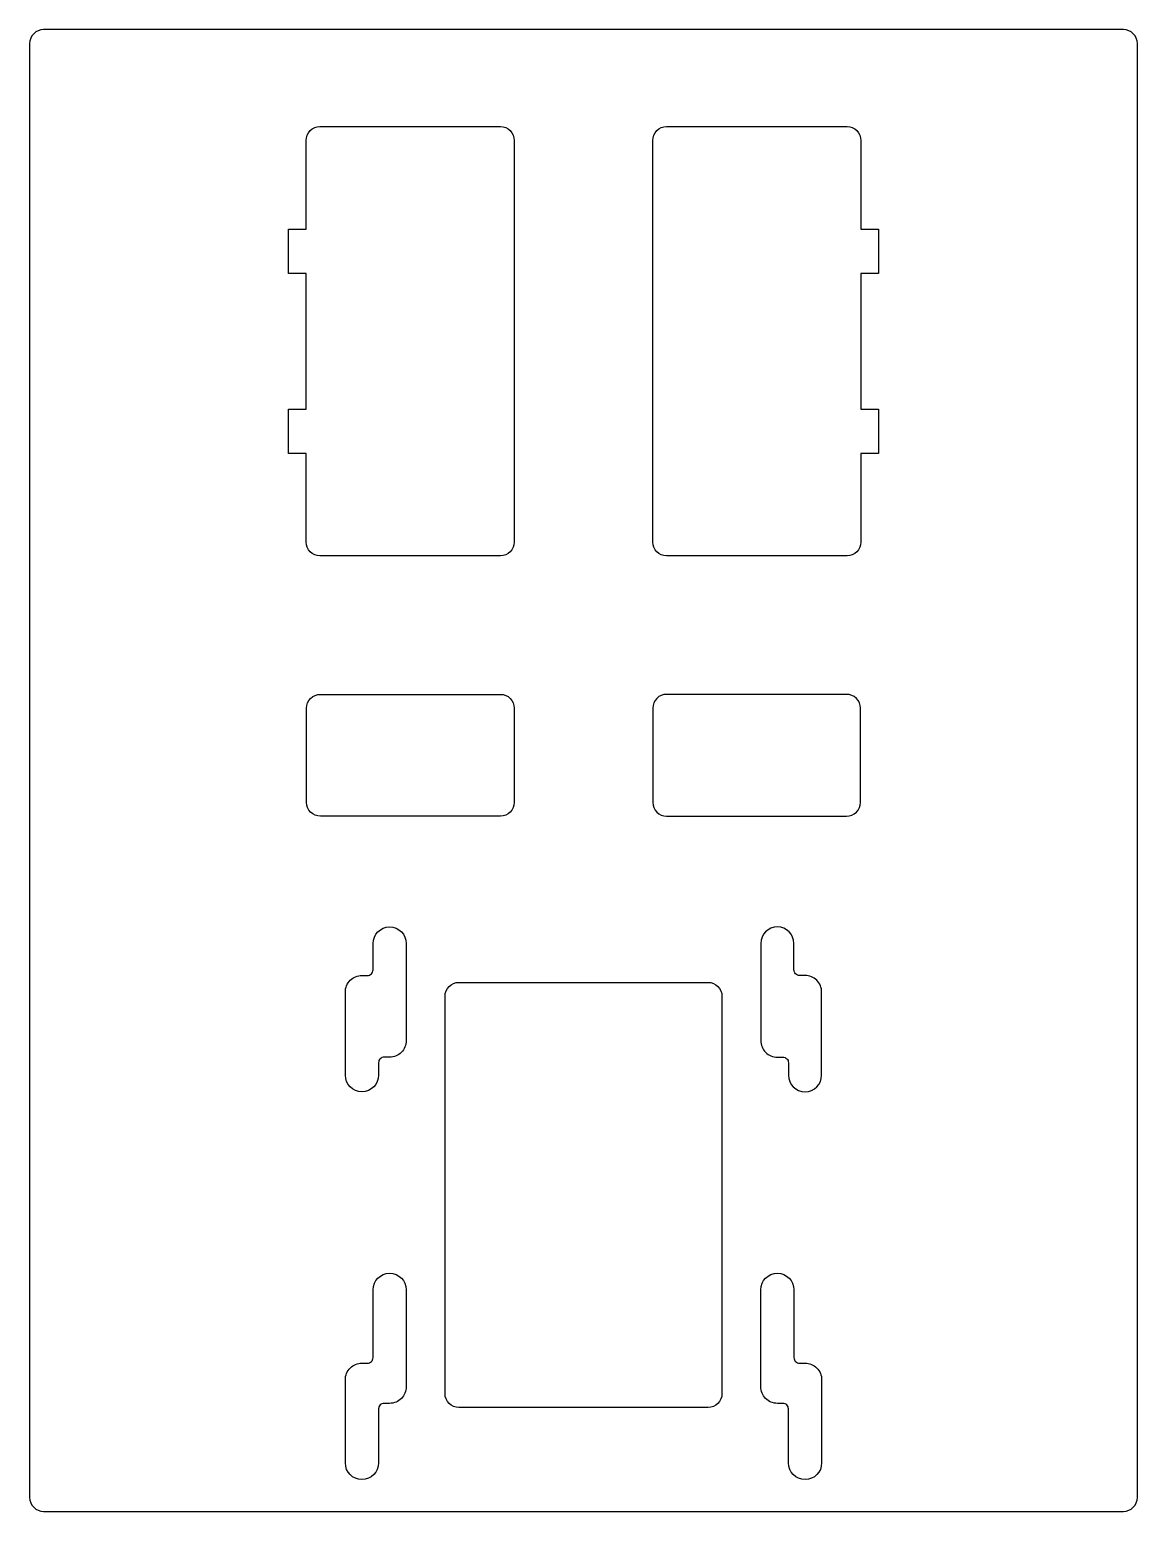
# Model space of a CAD drawing. Extents: x -200 to 200, y -268 to 268.
import ezdxf

# ---------------------------------------------------------------- set-up
doc = ezdxf.new("R2010")
doc.units = 0

msp = doc.modelspace()

# ---------------------------------------------------------------- linework, layer by layer
at = {"layer": '1'}
for points in [[(200, 262.5, 0.414214), (195, 267.5), (-195, 267.5, 0.414214), (-200, 262.5), (-200, -262.5, 0.414214), (-195, -267.5), (195, -267.5, 0.414214), (200, -262.5)], [(-25, 227.5), (-25, 82.5, -0.414214), (-30, 77.5), (-95.15, 77.5, -0.414214), (-100.15, 82.5), (-100.15, 114.5), (-106.5, 114.5), (-106.5, 130.5), (-100.15, 130.5), (-100.15, 179.5), (-106.5, 179.5), (-106.5, 195.5), (-100.15, 195.5), (-100.15, 227.5, -0.414214), (-95.15, 232.5), (-30, 232.5, -0.414214)], [(106.5, 195.5), (106.5, 179.5), (100.15, 179.5), (100.15, 130.5), (106.5, 130.5), (106.5, 114.5), (100.15, 114.5), (100.15, 82.5, -0.414214), (95.15, 77.5), (30, 77.5, -0.414214), (25, 82.5), (25, 227.5, -0.414214), (30, 232.5), (95.15, 232.5, -0.414214), (100.15, 227.5), (100.15, 195.5)], [(-25, 22.5), (-25, -11.5, -0.414214), (-30, -16.5), (-95, -16.5, -0.414214), (-100, -11.5), (-100, 22.5, -0.414214), (-95, 27.5), (-30, 27.5, -0.414214)], [(100, 22.5, 0.414214), (95, 27.5), (30, 27.5, 0.414214), (25, 22.5), (25, -11.5, 0.414214), (30, -16.5), (95, -16.5, 0.414214), (100, -11.5)], [(-64, -62.5), (-64, -97.5, -0.414214), (-70, -103.5), (-72, -103.5, 0.414214), (-74, -105.5), (-74, -110, -1), (-86, -110), (-86, -80, -0.414214), (-80, -74), (-78, -74, 0.414214), (-76, -72), (-76, -62.5, -1)], [(86, -80, 0.414214), (80, -74), (78, -74, -0.414214), (76, -72), (76, -62.5, 1), (64, -62.5), (64, -97.5, 0.414214), (70, -103.5), (72, -103.5, -0.414214), (74, -105.5), (74, -110, 1), (86, -110)], [(50, -81.5), (50, -225, -0.414214), (45, -230), (-45, -230, -0.414214), (-50, -225), (-50, -81.5, -0.414214), (-45, -76.5), (45, -76.5, -0.414214)], [(-64, -187.5), (-64, -222.5, -0.414214), (-70, -228.5), (-72, -228.5, 0.414214), (-74, -230.5), (-74, -250, -1), (-86, -250), (-86, -220, -0.414214), (-80, -214), (-78, -214, 0.414214), (-76, -212), (-76, -187.5, -1)], [(86, -220), (86, -250, -1), (74, -250), (74, -230.5, 0.414214), (72, -228.5), (70, -228.5, -0.414214), (64, -222.5), (64, -187.5, -1), (76, -187.5), (76, -212, 0.414214), (78, -214), (80, -214, -0.414214)]]:
    msp.add_lwpolyline(points, format="xyb", close=True, dxfattribs=at)

doc.saveas('drawing.dxf')
